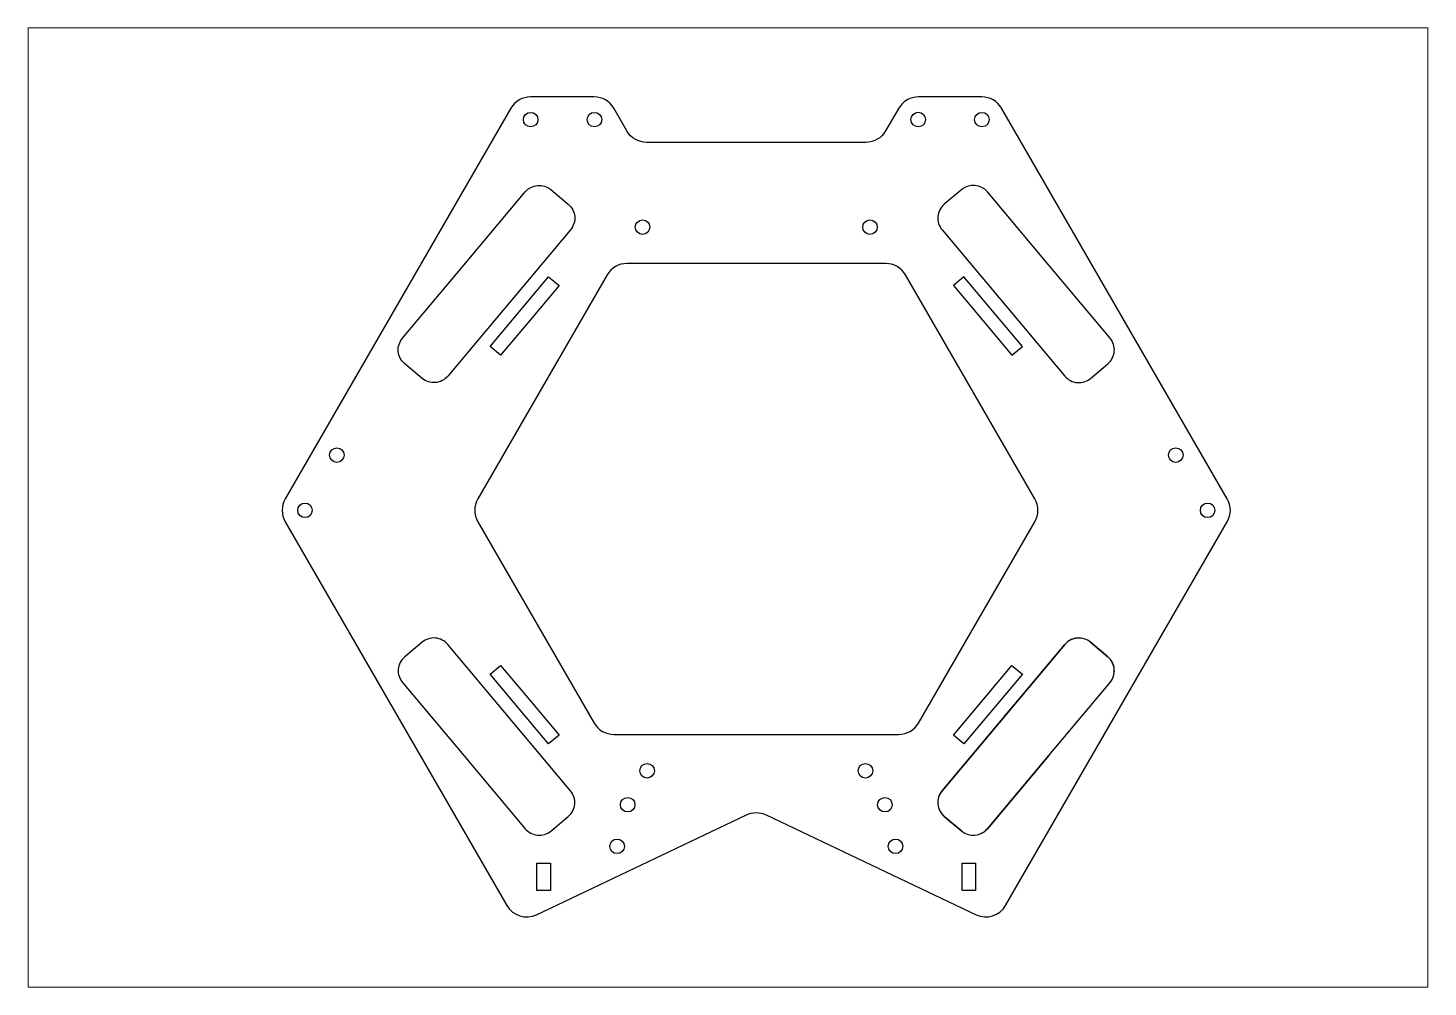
# Paper-space layout 'Layout1' of a CAD drawing. Header units: millimetres. Extents: x -21 to 287, y -7 to 204.
# The model-space entities are those that its viewports show. They can reach past a viewport. Long polylines and large blocks are cut down to what shows.
import ezdxf

# ---------------------------------------------------------------- set-up
doc = ezdxf.new("R2010")
doc.units = ezdxf.units.MM

msp = doc.modelspace()

# ---------------------------------------------------------------- linework, layer by layer
for p, q in [((40.84, -61.68), (67.84, -29.51)), ((40.84, -61.68), (67.84, -29.51)), ((73.47, -29.01), (77.3, -32.23)), ((64.3, -53.95), (77.79, -37.86)), ((54.34, -45.59), (57.55, -41.76)), ((64.3, -53.95), (50.8, -70.04)), ((45.16, -70.53), (41.33, -67.32))]:
    msp.add_line(p, q)
for points in [[(48.33, -88.95, 0.391208), (54.81, -86.93), (103.56, -2.5, 0.267949), (103.56, 2.5), (53.94, 88.43, 0.267949), (49.61, 90.93), (35.66, 90.93, 0.267949), (31.33, 88.43), (28.44, 83.43, -0.267949), (24.11, 80.93), (0, 80.93), (-24.11, 80.93, -0.267949), (-28.44, 83.43), (-31.33, 88.43, 0.267949), (-35.66, 90.93), (-49.61, 90.93, 0.267949), (-53.94, 88.43), (-103.56, 2.5, 0.267949), (-103.56, -2.5), (-54.81, -86.93, 0.391208), (-48.33, -88.95), (-2.16, -66.96, -0.225902), (2.14, -66.96)], [(-40.84, 61.68), (-67.84, 29.51, -0.414214), (-73.47, 29.01), (-77.3, 32.23, -0.414214), (-77.79, 37.86), (-64.3, 53.95), (-50.8, 70.04, -0.414211), (-45.16, 70.53), (-41.33, 67.32, -0.414214)], [(40.84, 61.68), (67.84, 29.51, 0.414214), (73.47, 29.01), (77.3, 32.23, 0.414214), (77.79, 37.86), (64.3, 53.95), (50.8, 70.04, 0.414211), (45.16, 70.53), (41.33, 67.32, 0.414214)], [(31.34, -49.28, 0.267949), (35.67, -46.78), (61.24, -2.5, 0.267949), (61.24, 2.5), (32.78, 51.78, 0.267949), (28.45, 54.28), (-28.45, 54.28, 0.267949), (-32.78, 51.78), (-61.24, 2.5, 0.267949), (-61.24, -2.5), (-35.67, -46.78, 0.267949), (-31.34, -49.28)], [(-77.79, -37.86), (-64.3, -53.95), (-50.8, -70.04, 0.414223), (-45.16, -70.53), (-41.33, -67.32, 0.414219), (-40.84, -61.68), (-67.84, -29.51, 0.414214), (-73.47, -29.01), (-77.3, -32.23, 0.414214)], [(40.84, -61.68), (67.84, -29.51), (40.84, -61.68, 0.414214), (41.33, -67.32), (45.16, -70.53, 0.414211), (50.8, -70.04), (64.3, -53.95), (77.79, -37.86, 0.414214), (77.3, -32.23), (73.47, -29.01, 0.414214), (67.84, -29.51)]]:
    msp.add_lwpolyline(points, format="xyb", close=True)
for points in [[(-56.21, 34.11), (-58.51, 36.04), (-45.65, 51.36), (-43.35, 49.43), (-49.78, 41.77)], [(43.35, 49.43), (49.78, 41.77), (56.21, 34.11), (58.51, 36.04), (45.65, 51.36)], [(-49.78, -41.77), (-43.35, -49.43), (-45.65, -51.36), (-58.51, -36.04), (-56.21, -34.11)], [(45.65, -51.36), (43.35, -49.43), (49.78, -41.77), (56.21, -34.11), (58.51, -36.04)], [(-45.23, -83.6), (-48.23, -83.6), (-48.23, -77.6), (-45.23, -77.6)], [(48.23, -83.6), (45.23, -83.6), (45.23, -77.6), (48.23, -77.6)]]:
    msp.add_lwpolyline(points, close=True)
for centre in [(-49.61, 85.93), (-35.59, 85.93), (35.6, 85.94), (49.61, 85.93), (-25, 62.28), (25, 62.28), (-92.22, 12.14), (92.22, 12.14), (-99.23, 0), (99.23, 0), (-24, -57.28), (24, -57.28), (-28.27, -64.75), (28.27, -64.75), (-30.61, -73.91), (30.61, -73.91)]:
    msp.add_circle(centre, 1.6)
for centre, start, end in [((70.9, -32.08), 50, 140), ((74.73, -35.29), 320, 50), ((43.9, -64.25), 140, 230), ((47.73, -67.47), 230, 319.9995)]:
    msp.add_arc(centre, 4, start, end)

psp = doc.layouts.get("Layout1")

# ---------------------------------------------------------------- viewports
at = {"layer": '0'}
psp.add_viewport(center=(132.72, 98.48), size=(307.8, 210.9248), view_center_point=(-6.22, 0.62), view_height=210.9248, dxfattribs=at)

doc.saveas('drawing.dxf')
